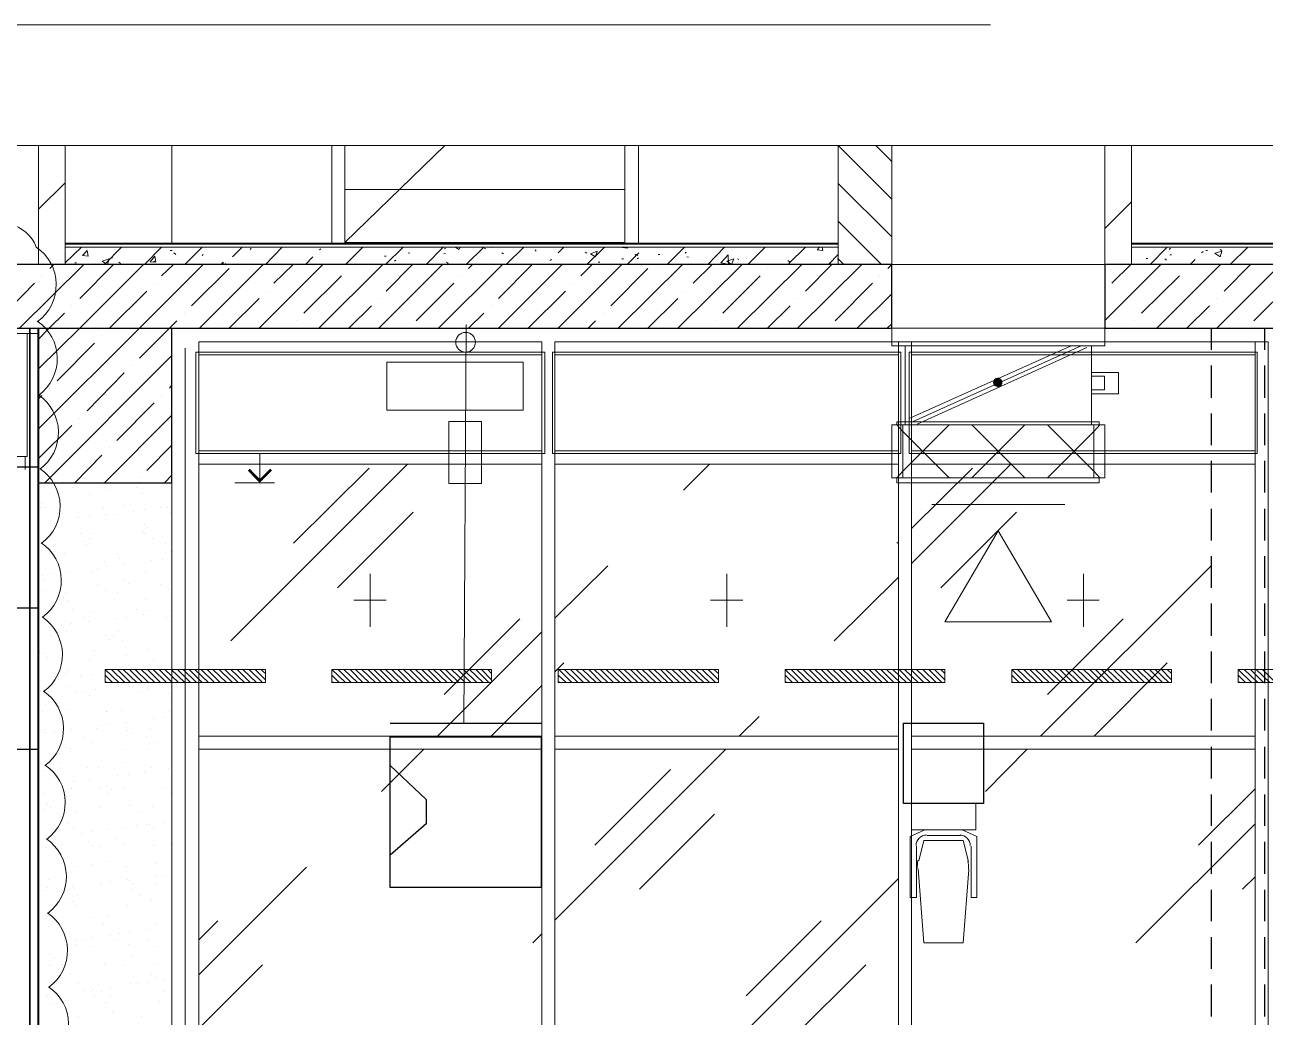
# Model space of a CAD drawing. Header units: millimetres. Extents: x -356862 to 418287, y 0 to 839748.
# Drawn here: x 389851 to 394611, y 787442 to 791250 of the extents above; entities that cross this region are included whole.
import ezdxf

# ---------------------------------------------------------------- set-up
doc = ezdxf.new("R2010")
doc.units = ezdxf.units.MM
doc.layers.add('PDF _Геометрия', color=7, linetype='Continuous', true_color=0xbababa)
doc.layers.add('PDF _Сплошная заливка', color=7, linetype='Continuous', true_color=0xf50000)

msp = doc.modelspace()

# ---------------------------------------------------------------- linework, layer by layer
at = {"layer": 'PDF _Геометрия', "color": 251, "lineweight": 20, "true_color": 0x545454}
msp.add_lwpolyline([(387531.2556, 788550.5996), (387531.2556, 788574.414), (387531.2556, 791250.2903), (387734.7608, 791250.2903), (393556.3072, 791250.2903)], dxfattribs=at)
at = {"layer": 'PDF _Геометрия', "color": 7, "lineweight": 5}
for points in [[(397212.9051, 790786.9913), (397124.1422, 790786.9913), (384697.3381, 790786.9913), (384660.534, 790936.3728), (384586.9257, 790639.7748), (384550.1216, 790786.9913), (372125.4824, 790786.9913), (372036.7196, 790786.9913)], [(389904.0391, 790786.9913), (389904.0391, 790330.1872)], [(390005.7917, 790412.4553), (390005.7917, 790786.9913)], [(391029.8123, 790412.4553), (391029.8123, 790786.9913)], [(391462.802, 790786.9913), (391079.6062, 790414.6202), (392153.4206, 790414.6202)], [(391079.6062, 790786.9913), (391079.6062, 790412.4553)], [(392153.4206, 790412.4553), (392153.4206, 790786.9913)], [(392205.3794, 790786.9913), (392205.3794, 790412.4553)], [(393995.7917, 790786.9913), (393995.7917, 790330.1872)], [(397124.1422, 790412.4553), (394097.5443, 790412.4553), (394097.5443, 790330.1872), (394097.5443, 790786.9913)], [(392153.4206, 790618.1254), (391079.6062, 790618.1254)], [(392971.7711, 790412.4553), (390005.7917, 790412.4553), (390005.7917, 790330.1872)], [(392971.7711, 790408.1254), (390005.7917, 790408.1254)], [(392971.7711, 790397.3006), (390005.7917, 790397.3006)], [(397124.1422, 790408.1254), (394097.5443, 790408.1254)], [(397124.1422, 790397.3006), (394097.5443, 790397.3006)]]:
    msp.add_lwpolyline(points, dxfattribs=at)
at = {"layer": 'PDF _Геометрия', "color": 7, "lineweight": 30}
for points in [[(372822.5959, 790786.9913), (372822.5959, 790330.1872), (372822.5959, 790085.548), (372822.5959, 788572.2491), (373078.0598, 788572.2491), (373078.0598, 790085.548), (393177.4412, 790085.548), (393177.4412, 790330.1872), (373078.0598, 790330.1872), (373078.0598, 790786.9913)], [(397124.1422, 790330.1872), (393995.7917, 790330.1872), (393995.7917, 790085.548), (397124.1422, 790085.548)], [(389904.0391, 790085.548), (389904.0391, 789492.3522), (390414.967, 789492.3522), (390414.967, 790085.548)]]:
    msp.add_lwpolyline(points, dxfattribs=at)
at = {"layer": 'PDF _Геометрия', "color": 7, "lineweight": 9}
for points in [[(390414.967, 790412.4553), (390414.967, 790786.9913)], [(392971.7711, 790786.9913), (392971.7711, 790330.1872)], [(393177.4412, 790786.9913), (393177.4412, 790330.1872), (393995.7917, 790330.1872)], [(393177.4412, 790330.1872), (393859.4, 790330.1872), (393915.6886, 790330.1872)], [(393995.7917, 790085.548), (393177.4412, 790085.548)], [(389904.0391, 789492.3522), (389904.0391, 782127.1975)], [(390414.967, 781973.4862), (390414.967, 789492.3522)]]:
    msp.add_lwpolyline(points, dxfattribs=at)
at = {"layer": 'PDF _Геометрия', "lineweight": 5}
for points in [[(393177.4412, 790581.3212), (392971.7711, 790786.9913)], [(393177.4412, 790726.3728), (393116.8227, 790786.9913)], [(389904.0391, 790542.3522), (390005.7917, 790644.1047)], [(393177.4412, 790436.2697), (392971.7711, 790641.9398)], [(393995.7917, 790468.7439), (394097.5443, 790570.4965)], [(393138.4721, 790330.1872), (392971.7711, 790496.8882)], [(390005.7917, 790336.6821), (390068.5752, 790397.3006)], [(390157.3381, 790330.1872), (390222.2866, 790397.3006)], [(390311.0495, 790330.1872), (390375.9979, 790397.3006)], [(390464.7608, 790330.1872), (390531.8742, 790397.3006)], [(390501.5649, 790397.3006), (390508.0598, 790397.3006)], [(390648.7814, 790360.4965), (390685.5855, 790397.3006)], [(390715.8948, 790388.6408), (390720.2247, 790392.9707)], [(390774.3484, 790330.1872), (390839.2969, 790397.3006)], [(390982.1835, 790386.4759), (390986.5134, 790390.8058)], [(391081.7711, 790330.1872), (391148.8845, 790397.3006)], [(391235.4824, 790330.1872), (391302.5959, 790397.3006)], [(391391.3587, 790330.1872), (391456.3072, 790397.3006)], [(391460.6371, 790390.8058), (391467.1319, 790392.9707)], [(391503.9361, 790397.3006), (391516.9257, 790388.6408), (391521.2556, 790397.3006)], [(391545.0701, 790330.1872), (391612.1835, 790397.3006)], [(391614.3484, 790392.9707), (391620.8433, 790390.8058)], [(391644.6577, 790395.1357), (391646.8227, 790397.3006)], [(391698.7814, 790330.1872), (391765.8948, 790397.3006)], [(391897.9567, 790375.6511), (391919.6062, 790397.3006)], [(392008.369, 790330.1872), (392075.4824, 790397.3006)], [(392133.9361, 790397.3006), (392164.2453, 790392.9707), (392164.2453, 790397.3006)], [(392315.7917, 790330.1872), (392382.9051, 790397.3006)], [(392471.668, 790330.1872), (392536.6165, 790397.3006)], [(392625.3794, 790330.1872), (392692.4928, 790397.3006)], [(392783.4206, 790334.5171), (392846.2041, 790397.3006)], [(392900.3278, 790397.3006), (392891.668, 790386.4759), (392913.3175, 790384.3109), (392911.1526, 790397.3006)], [(394168.9876, 790330.1872), (394233.9361, 790397.3006)], [(394242.5959, 790388.6408), (394246.9257, 790392.9707)], [(394476.4103, 790330.1872), (394543.5237, 790397.3006)], [(390165.9979, 790330.1872), (390148.6783, 790343.1769), (390174.6577, 790351.8367), (390168.1629, 790330.1872)], [(390178.9876, 790354.0017), (390187.6474, 790356.1666)], [(390343.5237, 790338.847), (390350.0185, 790343.1769)], [(390408.4721, 790384.3109), (390417.1319, 790384.3109)], [(390423.6268, 790375.6511), (390430.1216, 790369.1563)], [(390531.8742, 790364.8264), (390536.2041, 790369.1563)], [(390928.0598, 790330.1872), (390956.2041, 790360.4965)], [(391231.1526, 790362.6614), (391237.6474, 790362.6614)], [(391270.1216, 790343.1769), (391274.4515, 790347.5068)], [(391322.0804, 790373.4862), (391328.5752, 790375.6511)], [(391458.4721, 790371.3212), (391464.967, 790373.4862)], [(391681.4618, 790375.6511), (391687.9567, 790371.3212)], [(391809.1938, 790386.4759), (391813.5237, 790382.146)], [(391867.6474, 790345.3419), (391871.9773, 790349.6718)], [(392001.8742, 790377.8161), (392008.369, 790373.4862)], [(392142.5959, 790351.8367), (392149.0907, 790351.8367)], [(392162.0804, 790330.1872), (392207.5443, 790375.6511)], [(392192.3897, 790369.1563), (392198.8845, 790364.8264)], [(392196.7196, 790369.1563), (392203.2144, 790364.8264)], [(392201.0495, 790351.8367), (392205.3794, 790356.1666)], [(392281.1526, 790369.1563), (392287.6474, 790369.1563)], [(392385.0701, 790373.4862), (392389.4, 790377.8161)], [(392391.5649, 790360.4965), (392398.0598, 790358.3315)], [(392586.4103, 790351.8367), (392590.7402, 790349.6718)], [(392779.0907, 790345.3419), (392785.5855, 790341.012)], [(392934.967, 790330.1872), (392971.7711, 790369.1563)], [(392969.6062, 790351.8367), (392971.7711, 790347.5068)], [(392993.4206, 790330.1872), (392971.7711, 790351.8367)], [(394153.833, 790354.0017), (394160.3278, 790354.0017)], [(394225.2763, 790351.8367), (394231.7711, 790347.5068)], [(394244.7608, 790366.9913), (394251.2556, 790366.9913)], [(394322.6989, 790330.1872), (394342.1835, 790349.6718)], [(394365.9979, 790375.6511), (394372.4928, 790379.981)], [(394383.3175, 790384.3109), (394389.8123, 790384.3109)], [(394437.4412, 790388.6408), (394443.9361, 790384.3109)], [(389830.4309, 790085.548), (390077.235, 790330.1872)], [(389904.0391, 789929.6718), (390062.0804, 790085.548), (390306.7196, 790330.1872)], [(389904.0391, 789700.1872), (390291.5649, 790085.548), (390536.2041, 790330.1872)], [(389947.3381, 790315.0326), (389962.4928, 790330.1872)], [(390042.5959, 790336.6821), (390049.0907, 790336.6821)], [(390062.0804, 790200.2903), (390191.9773, 790330.1872)], [(390211.4618, 790338.847), (390217.9567, 790334.5171)], [(390375.9979, 790286.8882), (390421.4618, 790330.1872)], [(390490.7402, 790172.146), (390635.7917, 790315.0326)], [(390521.0495, 790085.548), (390765.6886, 790330.1872)], [(390603.3175, 790330.1872), (390611.9773, 790338.847), (390611.9773, 790330.1872)], [(390618.4721, 790330.1872), (390622.802, 790334.5171)], [(390750.534, 790085.548), (390995.1732, 790330.1872)], [(390806.8227, 790258.7439), (390880.4309, 790330.1872)], [(390980.0185, 790085.548), (391224.6577, 790330.1872)], [(391001.668, 790332.3522), (391008.1629, 790332.3522)], [(391094.7608, 790315.0326), (391094.7608, 790315.0326)], [(391209.5031, 790085.548), (391454.1422, 790330.1872)], [(391237.6474, 790228.4346), (391339.4, 790330.1872)], [(391438.9876, 790085.548), (391683.6268, 790330.1872)], [(391469.2969, 790338.847), (391475.7917, 790334.5171)], [(391553.7299, 790315.0326), (391568.8845, 790330.1872)], [(391668.4721, 790085.548), (391913.1113, 790330.1872)], [(391668.4721, 790200.2903), (391798.369, 790330.1872)], [(391897.9567, 790085.548), (392142.5959, 790330.1872)], [(391980.2247, 790332.3522), (391982.3897, 790330.1872)], [(391984.5546, 790286.8882), (392027.8536, 790330.1872)], [(392051.668, 790338.847), (392058.1629, 790338.847)], [(392099.2969, 790172.146), (392242.1835, 790315.0326)], [(392127.4412, 790085.548), (392374.2453, 790330.1872)], [(392356.9257, 790085.548), (392603.7299, 790330.1872)], [(392415.3794, 790258.7439), (392488.9876, 790330.1872)], [(392586.4103, 790085.548), (392833.2144, 790330.1872)], [(392701.1526, 790315.0326), (392701.1526, 790315.0326)], [(392815.8948, 790085.548), (393062.6989, 790330.1872)], [(392846.2041, 790228.4346), (392947.9567, 790330.1872)], [(392941.4618, 790330.1872), (392943.6268, 790334.5171)], [(393162.2866, 790315.0326), (393177.4412, 790330.1872)], [(393995.7917, 790115.8573), (394210.1216, 790330.1872)], [(394021.7711, 790258.7439), (394095.3794, 790330.1872)], [(394194.967, 790085.548), (394439.6062, 790330.1872)], [(394309.7093, 790315.0326), (394309.7093, 790315.0326)], [(394424.4515, 790085.548), (394669.0907, 790330.1872)], [(394452.5959, 790228.4346), (394554.3484, 790330.1872)], [(389745.9979, 790113.6924), (389888.8845, 790258.7439)], [(389917.0288, 790286.8882), (389917.0288, 790286.8882)], [(390347.8536, 790258.7439), (390347.8536, 790258.7439)], [(390921.5649, 790144.0017), (391066.6165, 790286.8882)], [(391352.3897, 790113.6924), (391497.4412, 790258.7439)], [(391525.5855, 790286.8882), (391525.5855, 790286.8882)], [(391956.4103, 790258.7439), (391956.4103, 790258.7439)], [(392530.1216, 790144.0017), (392673.0082, 790286.8882)], [(392960.9464, 790113.6924), (393103.833, 790258.7439)], [(393131.9773, 790286.8882), (393131.9773, 790286.8882)], [(394136.5134, 790144.0017), (394281.5649, 790286.8882)], [(394567.3381, 790113.6924), (394712.3897, 790258.7439)], [(390176.8227, 790085.548), (390319.7093, 790228.4346)], [(390635.7917, 790085.548), (390750.534, 790200.2903)], [(390778.6783, 790228.4346), (390778.6783, 790228.4346)], [(391209.5031, 790200.2903), (391209.5031, 790200.2903)], [(391783.2144, 790085.548), (391926.101, 790228.4346)], [(392242.1835, 790085.548), (392356.9257, 790200.2903)], [(392387.235, 790228.4346), (392387.235, 790228.4346)], [(392815.8948, 790200.2903), (392815.8948, 790200.2903)], [(393045.3794, 790085.548), (393177.4412, 790217.6099)], [(394424.4515, 790200.2903), (394424.4515, 790200.2903)], [(390031.7711, 790172.146), (390031.7711, 790172.146)], [(391094.7608, 790085.548), (391181.3587, 790172.146)], [(391640.3278, 790172.146), (391640.3278, 790172.146)], [(392701.1526, 790085.548), (392787.7505, 790172.146)], [(394309.7093, 790085.548), (394396.3072, 790172.146)], [(389904.0391, 790044.414), (389945.1732, 790085.548), (390003.6268, 790144.0017)], [(390291.5649, 789970.8058), (390406.3072, 790085.548), (390434.4515, 790113.6924)], [(390462.5959, 790144.0017), (390462.5959, 790144.0017)], [(390893.4206, 790113.6924), (390893.4206, 790113.6924)], [(391553.7299, 790085.548), (391612.1835, 790144.0017)], [(392012.6989, 790085.548), (392040.8433, 790113.6924)], [(392071.1526, 790144.0017), (392071.1526, 790144.0017)], [(392501.9773, 790113.6924), (392501.9773, 790113.6924)], [(394108.369, 790113.6924), (394108.369, 790113.6924)], [(390146.5134, 790057.4037), (390146.5134, 790057.4037)], [(390865.2763, 790085.548), (390865.2763, 790085.548)], [(391324.2453, 790085.548), (391324.2453, 790085.548)], [(392471.668, 790085.548), (392471.668, 790085.548)], [(392930.6371, 790085.548), (392930.6371, 790085.548)], [(393160.1216, 790085.548), (393177.4412, 790102.8676)], [(394080.2247, 790085.548), (394080.2247, 790085.548)], [(394539.1938, 790085.548), (394539.1938, 790085.548)], [(389975.4824, 789884.2078), (390118.369, 790029.2594)], [(389927.8536, 789492.3522), (390414.967, 789981.6305)], [(390090.2247, 789769.4656), (390233.1113, 789914.5171)], [(390261.2556, 789942.6614), (390261.2556, 789942.6614)], [(390406.3072, 789856.0635), (390414.967, 789866.8882)], [(389904.0391, 789814.9295), (389917.0288, 789827.9192)], [(389947.3381, 789856.0635), (389947.3381, 789856.0635)], [(390375.9979, 789827.9192), (390375.9979, 789827.9192)], [(390204.967, 789654.7233), (390347.8536, 789799.7748)], [(390062.0804, 789741.3212), (390062.0804, 789741.3212)], [(390157.3381, 789492.3522), (390414.967, 789752.146)], [(389904.0391, 789585.445), (390031.7711, 789713.1769)], [(390319.7093, 789539.981), (390414.967, 789637.4037)], [(390042.5959, 789492.3522), (390146.5134, 789598.4346)], [(390176.8227, 789626.579), (390176.8227, 789626.579)], [(390291.5649, 789511.8367), (390291.5649, 789511.8367)], [(390386.8227, 789492.3522), (390414.967, 789522.6614)]]:
    msp.add_lwpolyline(points, dxfattribs=at)
at = {"layer": 'PDF _Геометрия', "color": 1, "lineweight": 20}
for points in [[(389899.7815, 790111.7341, 0.520570474), (389895.1411, 790397.2036, 0.52057046), (389666.4014, 790454.7447)], [(389923.5981, 788691.4707, 0.520570474), (389919.2682, 788977.2571, 0.520570474), (389914.4643, 789262.7386)], [(389951.7425, 786987.588, 0.520570474), (389947.4126, 787273.37, 0.520570474), (389942.6087, 787558.8515)]]:
    msp.add_lwpolyline(points, format="xyb", dxfattribs=at)
at = {"layer": 'PDF _Геометрия', "lineweight": 5}
for points in [[(390090.2247, 790384.3109), (390094.5546, 790362.6614), (390072.9051, 790364.8264)], [(390350.0185, 790362.6614), (390354.3484, 790338.847), (390332.6989, 790341.012)], [(392047.3381, 790382.146), (392040.8433, 790360.4965), (392021.3587, 790371.3212)], [(392551.7711, 790332.3522), (392521.4618, 790336.6821), (392549.6062, 790366.9913)], [(392571.2556, 790351.8367), (392545.2763, 790343.1769), (392562.5959, 790330.1872)], [(394443.9361, 790382.146), (394437.4412, 790360.4965), (394417.9567, 790373.4862)]]:
    msp.add_lwpolyline(points, close=True, dxfattribs=at)
at = {"layer": 'PDF _Геометрия', "color": 150, "lineweight": 30, "true_color": 0x0080ff}
for points in [[(386630.6371, 786117.1975), (389904.0391, 786117.1975), (389904.0391, 790085.548), (389904.0391, 782125.0326), (389494.8639, 782127.1975), (389494.8639, 782280.9089), (389033.7299, 782280.9089), (389033.7299, 782434.6202), (388574.7608, 782434.6202), (388574.7608, 782588.3315), (388113.6268, 782588.3315), (388113.6268, 782739.8779), (387654.6577, 782739.8779), (387654.6577, 782893.5893), (387193.5237, 782893.5893), (387193.5237, 783047.3006), (386732.3897, 783047.3006), (386732.3897, 783201.012), (386630.6371, 783201.012), (386630.6371, 785370.2903), (386630.6371, 790085.548), (389904.0391, 790085.548)], [(389904.0391, 789552.9707), (386630.6371, 789552.9707)], [(389904.0391, 789011.7336), (386630.6371, 789011.7336)], [(389780.6371, 788470.4965), (389904.0391, 788470.4965)]]:
    msp.add_lwpolyline(points, dxfattribs=at)
at = {"layer": 'PDF _Геометрия', "color": 8, "lineweight": 18, "true_color": 0x808080}
for points in [[(389291.3587, 790085.548), (389291.3587, 790066.0635), (389904.0391, 790066.0635), (389291.3587, 790066.0635)], [(393177.4412, 790085.548), (393177.4412, 790018.4346), (393995.7917, 790018.4346), (393995.7917, 790085.548), (393995.7917, 790018.4346), (393177.4412, 790018.4346)], [(393196.9257, 789726.1666), (393974.1422, 789726.1666), (393974.1422, 789715.3419), (393196.9257, 789715.3419)], [(393974.1422, 789492.3522), (393196.9257, 789492.3522), (393196.9257, 789511.8367), (393974.1422, 789511.8367)], [(393790.1216, 788959.7748), (393586.6165, 789308.3315), (393380.9464, 788959.7748)]]:
    msp.add_lwpolyline(points, close=True, dxfattribs=at)
for points in [[(389860.7402, 790066.0635), (389860.7402, 789594.1047), (389334.6577, 789594.1047), (389334.6577, 790066.0635)], [(393229.4, 789726.1666), (393229.4, 790018.4346), (393229.4, 789715.3419), (393943.833, 789715.3419), (393943.833, 790018.4346), (393943.833, 789726.1666)], [(393246.7196, 789741.3212), (393865.8948, 790018.4346)], [(393259.7093, 789728.3315), (393904.8639, 790018.4346)], [(393274.8639, 789717.5068), (393926.5134, 790011.9398)], [(393943.833, 789916.6821), (394047.7505, 789916.6821), (394047.7505, 789834.414), (393943.833, 789834.414)], [(393943.833, 789901.5274), (393993.6268, 789901.5274), (393993.6268, 789849.5687), (393943.833, 789849.5687)], [(393398.266, 789511.8367), (393220.7402, 789689.3625), (393196.9257, 789715.3419), (393177.4412, 789715.3419), (393177.4412, 789511.8367), (393196.9257, 789511.8367), (393220.7402, 789537.8161), (393398.266, 789715.3419)], [(393220.7402, 789511.8367), (393220.7402, 789715.3419)], [(393484.8639, 789511.8367), (393688.369, 789715.3419)], [(393688.369, 789511.8367), (393484.8639, 789715.3419)], [(393774.967, 789511.8367), (393952.4928, 789689.3625), (393976.3072, 789715.3419)], [(393976.3072, 789511.8367), (393952.4928, 789537.8161), (393774.967, 789715.3419)], [(393952.4928, 789715.3419), (393952.4928, 789511.8367)], [(393974.1422, 789715.3419), (393995.7917, 789715.3419), (393995.7917, 789511.8367), (393974.1422, 789511.8367)], [(389852.0804, 789544.3109), (389852.0804, 789594.1047)], [(393842.0804, 789410.0841), (393331.1526, 789410.0841)]]:
    msp.add_lwpolyline(points, dxfattribs=at)
at = {"layer": 'PDF _Геометрия', "color": 254, "lineweight": 5, "true_color": 0xdcdcdc}
for points in [[(389869.4, 782125.0326), (389869.4, 790085.548)], [(389904.0391, 782125.0326), (389904.0391, 790085.548)], [(390642.2866, 788886.1666), (391319.9154, 789563.7955)], [(390882.5959, 789260.7027), (391172.6989, 789548.6408)], [(392378.5752, 789464.2078), (392478.1629, 789563.7955)], [(393253.2144, 789182.7645), (393634.2453, 789563.7955)], [(393253.2144, 789316.9913), (393487.0288, 789548.6408)], [(391051.4618, 789089.6718), (391341.5649, 789379.7748)], [(393365.7917, 789089.6718), (393655.8948, 789379.7748)], [(393196.9257, 789260.7027), (393203.4206, 789265.0326)], [(391884.967, 788972.7645), (392088.4721, 789174.1047)], [(393748.9876, 788520.2903), (394402.802, 789174.1047)], [(391177.0288, 789143.7955), (391177.0288, 788940.2903)], [(392545.2763, 789143.7955), (392545.2763, 788940.2903)], [(392956.6165, 788886.1666), (393203.4206, 789130.8058)], [(393913.5237, 789143.7955), (393913.5237, 788940.2903)], [(391114.2453, 789042.0429), (391237.6474, 789042.0429)], [(392482.4928, 789042.0429), (392605.8948, 789042.0429)], [(393850.7402, 789042.0429), (393974.1422, 789042.0429)], [(391460.6371, 788680.4965), (391750.7402, 788970.5996)], [(393774.967, 788680.4965), (394065.0701, 788970.5996)], [(391434.6577, 788520.2903), (391835.1732, 788920.8058)], [(391884.967, 788767.0944), (391919.6062, 788801.7336)], [(393954.6577, 788520.2903), (394233.9361, 788801.7336)], [(391640.3278, 788520.2903), (391835.1732, 788715.1357)], [(392592.9051, 788520.2903), (392668.6783, 788596.0635)], [(391220.3278, 788308.1254), (391382.6989, 788470.4965)], [(391884.967, 787814.5171), (392540.9464, 788470.4965)], [(393536.8227, 788308.1254), (393697.0288, 788470.4965)], [(392038.6783, 788102.4553), (392328.7814, 788392.5584)], [(394355.1732, 788102.4553), (394571.668, 788318.9501)], [(392209.7093, 787933.5893), (392497.6474, 788221.5274)], [(394114.8639, 787727.9192), (394571.668, 788184.7233)], [(390518.8845, 787604.5171), (390932.3897, 788018.0223)], [(392378.5752, 787149.8779), (393203.4206, 787974.7233)], [(394524.0391, 787933.5893), (394571.668, 787981.2181)], [(390518.8845, 787738.7439), (390592.4928, 787812.3522)], [(392618.8845, 787524.414), (392906.8227, 787812.3522)], [(391800.534, 787727.9192), (391835.1732, 787762.5584)], [(390518.8845, 787398.847), (390763.5237, 787643.4862)], [(392787.7505, 787353.3831), (393077.8536, 787643.4862)]]:
    msp.add_lwpolyline(points, dxfattribs=at)
for points in [[(389871.5649, 790085.548), (389871.5649, 782125.0326)], [(389901.8742, 790085.548), (389901.8742, 782125.0326)]]:
    msp.add_lwpolyline(points, close=True, dxfattribs=at)
at = {"layer": 'PDF _Геометрия', "color": 252, "lineweight": 18, "true_color": 0x989898}
msp.add_lwpolyline([(391536.4103, 788570.0841), (391545.0701, 790100.7027)], dxfattribs=at)
at = {"layer": 'PDF _Геометрия', "color": 7, "lineweight": 25}
for points in [[(394404.967, 790003.28), (394404.967, 790085.548), (394476.4103, 790085.548)], [(394537.0288, 790085.548), (394608.4721, 790085.548), (394608.4721, 790003.28)], [(394404.967, 789819.2594), (394404.967, 789942.6614)], [(394608.4721, 789942.6614), (394608.4721, 789819.2594)], [(394404.967, 789637.4037), (394404.967, 789758.6408)], [(394608.4721, 789758.6408), (394608.4721, 789637.4037)], [(394404.967, 789455.548), (394404.967, 789576.7852)], [(394608.4721, 789576.7852), (394608.4721, 789455.548)], [(394404.967, 789271.5274), (394404.967, 789392.7645)], [(394608.4721, 789392.7645), (394608.4721, 789271.5274)], [(394404.967, 789089.6718), (394404.967, 789210.9089)], [(394608.4721, 789210.9089), (394608.4721, 789089.6718)], [(394404.967, 788905.6511), (394404.967, 789029.0532)], [(394608.4721, 789029.0532), (394608.4721, 788905.6511)], [(394404.967, 788723.7955), (394404.967, 788845.0326)], [(394608.4721, 788845.0326), (394608.4721, 788723.7955)], [(394404.967, 788541.9398), (394404.967, 788663.1769)], [(394608.4721, 788663.1769), (394608.4721, 788541.9398)], [(394404.967, 788357.9192), (394404.967, 788479.1563)], [(394608.4721, 788479.1563), (394608.4721, 788357.9192)], [(394404.967, 788176.0635), (394404.967, 788297.3006)], [(394608.4721, 788297.3006), (394608.4721, 788176.0635)], [(394404.967, 787992.0429), (394404.967, 788115.445)], [(394608.4721, 788115.445), (394608.4721, 787992.0429)], [(394404.967, 787810.1872), (394404.967, 787931.4243)], [(394608.4721, 787931.4243), (394608.4721, 787810.1872)], [(394404.967, 787628.3315), (394404.967, 787749.5687)], [(394608.4721, 787749.5687), (394608.4721, 787628.3315)], [(394404.967, 787444.3109), (394404.967, 787567.713)], [(394608.4721, 787567.713), (394608.4721, 787444.3109)]]:
    msp.add_lwpolyline(points, dxfattribs=at)
at = {"layer": 'PDF _Геометрия', "color": 252, "lineweight": 5, "true_color": 0x989898}
for points in [[(390518.8845, 790009.7748), (390518.8845, 789589.7748), (390518.8845, 788494.3109), (390518.8845, 786117.1975), (390518.8845, 786166.9913), (391835.1732, 786166.9913), (391835.1732, 786117.1975), (390518.8845, 786117.1975), (390466.9257, 786117.1975), (390466.9257, 788494.3109), (390466.9257, 789589.7748), (390466.9257, 790009.7748)], [(391884.967, 790009.7748), (391884.967, 789589.7748), (391884.967, 788494.3109), (391884.967, 786117.1975), (391884.967, 786166.9913), (393203.4206, 786166.9913), (393203.4206, 786117.1975), (391884.967, 786117.1975), (391835.1732, 786117.1975), (391835.1732, 788494.3109), (391835.1732, 789589.7748), (391835.1732, 790009.7748)], [(393305.1732, 788160.9089), (393248.8845, 788134.9295), (393248.8845, 787901.1151), (393272.6989, 787901.1151), (393272.6989, 788098.1254)], [(393448.0598, 788160.9089), (393504.3484, 788134.9295), (393504.3484, 787901.1151), (393482.6989, 787901.1151), (393482.6989, 788098.1254)], [(393471.8742, 788039.6718), (393452.3897, 788119.7748), (393300.8433, 788119.7748), (393281.3587, 788041.8367)], [(393441.5649, 788139.2594), (393376.6165, 788139.2594), (393313.833, 788139.2594)], [(393279.1938, 788011.5274), (393300.8433, 787727.9192), (393452.3897, 787727.9192), (393474.0391, 788009.3625)]]:
    msp.add_lwpolyline(points, dxfattribs=at)
for points in [[(391835.1732, 790033.5893), (391835.1732, 789983.7955), (390518.8845, 789983.7955), (390518.8845, 790033.5893)], [(393203.4206, 790033.5893), (393203.4206, 789983.7955), (391884.967, 789983.7955), (391884.967, 790033.5893)], [(393253.2144, 789589.7748), (393253.2144, 788494.3109), (393253.2144, 786117.1975), (393203.4206, 786117.1975), (393203.4206, 788494.3109), (393203.4206, 789589.7748), (393203.4206, 790033.5893), (393253.2144, 790033.5893)], [(394571.668, 790033.5893), (394571.668, 789983.7955), (393253.2144, 789983.7955), (393253.2144, 790033.5893)], [(394621.4618, 789589.7748), (394621.4618, 788494.3109), (394621.4618, 786117.1975), (394621.4618, 786166.9913), (395939.9154, 786166.9913), (395939.9154, 786117.1975), (394621.4618, 786117.1975), (394571.668, 786117.1975), (394571.668, 788494.3109), (394571.668, 789589.7748), (394571.668, 790033.5893), (394621.4618, 790033.5893)], [(391835.1732, 789615.7542), (391835.1732, 789563.7955), (390518.8845, 789563.7955), (390518.8845, 789615.7542)], [(393203.4206, 789615.7542), (393203.4206, 789563.7955), (391884.967, 789563.7955), (391884.967, 789615.7542)], [(394571.668, 789615.7542), (394571.668, 789563.7955), (393253.2144, 789563.7955), (393253.2144, 789615.7542)], [(391835.1732, 788520.2903), (391835.1732, 788470.4965), (390518.8845, 788470.4965), (390518.8845, 788520.2903)], [(393203.4206, 788520.2903), (393203.4206, 788470.4965), (391884.967, 788470.4965), (391884.967, 788520.2903)], [(394571.668, 788520.2903), (394571.668, 788470.4965), (393253.2144, 788470.4965), (393253.2144, 788520.2903)], [(393376.6165, 788160.9089), (393253.2144, 788160.9089), (393253.2144, 788262.6614), (393376.6165, 788262.6614), (393500.0185, 788262.6614), (393500.0185, 788160.9089)]]:
    msp.add_lwpolyline(points, close=True, dxfattribs=at)
at = {"layer": 'PDF _Геометрия', "color": 7, "lineweight": 5}
for points in [[(390508.0598, 789604.9295), (391845.9979, 789604.9295), (391845.9979, 789994.6202), (390508.0598, 789994.6202)], [(391876.3072, 789604.9295), (393212.0804, 789604.9295), (393212.0804, 789994.6202), (391876.3072, 789994.6202)], [(393244.5546, 789604.9295), (394580.3278, 789604.9295), (394580.3278, 789994.6202), (393244.5546, 789994.6202)]]:
    msp.add_lwpolyline(points, close=True, dxfattribs=at)
at = {"layer": 'PDF _Геометрия', "color": 252, "lineweight": 18, "true_color": 0x989898}
for points in [[(391763.7299, 789955.6511), (391239.8123, 789955.6511), (391239.8123, 789771.6305), (391763.7299, 789771.6305)], [(391603.5237, 789490.1872), (391477.9567, 789490.1872), (391477.9567, 789728.3315), (391603.5237, 789728.3315)]]:
    msp.add_lwpolyline(points, close=True, dxfattribs=at)
at = {"layer": 'PDF _Геометрия', "color": 8, "lineweight": 18, "true_color": 0x808080}
msp.add_lwpolyline([(393584.0815, 789894.4787, 1), (393584.0815, 789862.0045, 1.000000374)], format="xyb", close=True, dxfattribs=at)
at = {"layer": 'PDF _Геометрия', "color": 112, "lineweight": 5, "true_color": 0x00b85c}
for points in [[(390752.6989, 789492.3522), (390752.6989, 789604.9295), (391120.7402, 789604.9295)], [(390657.4412, 789492.3522), (390808.9876, 789492.3522)]]:
    msp.add_lwpolyline(points, dxfattribs=at)
at = {"layer": 'PDF _Геометрия', "color": 112, "lineweight": 0, "true_color": 0x00b85c, "const_width": 10.7159}
msp.add_lwpolyline([(390795.9979, 789543.2285), (390752.6989, 789499.9295), (390710.4824, 789543.2285)], dxfattribs=at)
at = {"layer": 'PDF _Геометрия', "color": 24, "lineweight": 18, "true_color": 0xa12502}
for points in [[(390036.101, 789472.8676), (390036.101, 789472.8676)], [(390098.8845, 789449.0532), (390098.8845, 789449.0532)], [(390148.6783, 789481.5274), (390148.6783, 789481.5274)], [(390163.833, 789468.5377), (390163.833, 789468.5377)], [(390278.5752, 789472.8676), (390278.5752, 789472.8676)], [(390302.3897, 789453.3831), (390302.3897, 789453.3831)], [(389910.534, 789397.0944), (389910.534, 789397.0944)], [(389914.8639, 789412.2491), (389914.8639, 789412.2491)], [(389927.8536, 789399.2594), (389927.8536, 789399.2594)], [(390153.0082, 789397.0944), (390153.0082, 789397.0944)], [(390230.9464, 789405.7542), (390230.9464, 789405.7542)], [(390308.8845, 789390.5996), (390308.8845, 789390.5996)], [(390371.668, 789399.2594), (390371.668, 789399.2594)], [(390397.6474, 789397.0944), (390397.6474, 789397.0944)], [(389951.668, 789342.9707), (389951.668, 789342.9707)], [(389997.1319, 789373.28), (389997.1319, 789373.28)], [(390057.7505, 789358.1254), (390057.7505, 789358.1254)], [(390098.8845, 789362.4553), (390098.8845, 789362.4553)], [(390161.668, 789371.1151), (390161.668, 789371.1151)], [(390196.3072, 789371.1151), (390196.3072, 789371.1151)], [(390267.7505, 789384.1047), (390267.7505, 789384.1047)], [(390408.4721, 789379.7748), (390408.4721, 789379.7748)], [(389997.1319, 789338.6408), (389997.1319, 789338.6408)], [(390066.4103, 789297.5068), (390066.4103, 789297.5068)], [(390103.2144, 789299.6718), (390103.2144, 789299.6718)], [(390306.7196, 789301.8367), (390306.7196, 789301.8367)], [(390308.8845, 789334.3109), (390308.8845, 789334.3109)], [(390308.8845, 789299.6718), (390308.8845, 789299.6718)], [(390321.8742, 789321.3212), (390321.8742, 789321.3212)], [(390075.0701, 789267.1975), (390075.0701, 789267.1975)], [(390088.0598, 789254.2078), (390088.0598, 789254.2078)], [(390098.8845, 789278.0223), (390098.8845, 789278.0223)], [(390341.3587, 789278.0223), (390341.3587, 789278.0223)], [(390391.1526, 789260.7027), (390391.1526, 789260.7027)], [(389973.3175, 789202.2491), (389973.3175, 789202.2491)], [(390003.6268, 789221.7336), (390003.6268, 789221.7336)], [(390202.802, 789221.7336), (390202.802, 789221.7336)], [(390215.7917, 789202.2491), (390215.7917, 789202.2491)], [(390412.802, 789228.2285), (390412.802, 789228.2285)], [(390129.1938, 789165.445), (390129.1938, 789165.445)], [(390155.1732, 789191.4243), (390155.1732, 789191.4243)], [(390170.3278, 789169.7748), (390170.3278, 789169.7748)], [(390233.1113, 789178.4346), (390233.1113, 789178.4346)], [(390313.2144, 789152.4553), (390313.2144, 789152.4553)], [(390339.1938, 789193.5893), (390339.1938, 789193.5893)], [(390380.3278, 789197.9192), (390380.3278, 789197.9192)], [(389919.1938, 789137.3006), (389919.1938, 789137.3006)], [(389921.3587, 789122.146), (389921.3587, 789122.146)], [(389960.3278, 789143.7955), (389960.3278, 789143.7955)], [(390023.1113, 789150.2903), (390023.1113, 789150.2903)], [(390107.5443, 789150.2903), (390107.5443, 789150.2903)], [(390233.1113, 789119.981), (390233.1113, 789119.981)], [(390248.266, 789106.9913), (390248.266, 789106.9913)], [(389919.1938, 789081.012), (389919.1938, 789081.012)], [(390007.9567, 789072.3522), (390007.9567, 789072.3522)], [(390129.1938, 789102.6614), (390129.1938, 789102.6614)], [(390161.668, 789081.012), (390161.668, 789081.012)], [(390207.1319, 789072.3522), (390207.1319, 789072.3522)], [(390371.668, 789102.6614), (390371.668, 789102.6614)], [(390404.1422, 789083.1769), (390404.1422, 789083.1769)], [(389999.2969, 789052.8676), (389999.2969, 789052.8676)], [(390014.4515, 789039.8779), (390014.4515, 789039.8779)], [(390315.3794, 789044.2078), (390315.3794, 789044.2078)], [(390036.101, 789005.2388), (390036.101, 789005.2388)], [(390081.5649, 788977.0944), (390081.5649, 788977.0944)], [(390114.0391, 788998.7439), (390114.0391, 788998.7439)], [(390202.802, 788972.7645), (390202.802, 788972.7645)], [(390241.7711, 788977.0944), (390241.7711, 788977.0944)], [(390280.7402, 789007.4037), (390280.7402, 789007.4037)], [(390306.7196, 788985.7542), (390306.7196, 788985.7542)], [(390317.5443, 789000.9089), (390317.5443, 789000.9089)], [(390393.3175, 788974.9295), (390393.3175, 788974.9295)], [(390410.6371, 789000.9089), (390410.6371, 789000.9089)], [(389992.802, 788944.6202), (389992.802, 788944.6202)], [(390012.2866, 788922.9707), (390012.2866, 788922.9707)], [(390031.7711, 788951.1151), (390031.7711, 788951.1151)], [(390096.7196, 788959.7748), (390096.7196, 788959.7748)], [(390211.4618, 788920.8058), (390211.4618, 788920.8058)], [(390408.4721, 788959.7748), (390408.4721, 788959.7748)], [(389949.5031, 788907.8161), (389949.5031, 788907.8161)], [(389981.9773, 788886.1666), (389981.9773, 788886.1666)], [(390159.5031, 788905.6511), (390159.5031, 788905.6511)], [(390174.6577, 788892.6614), (390174.6577, 788892.6614)], [(390191.9773, 788907.8161), (390191.9773, 788907.8161)], [(390224.4515, 788886.1666), (390224.4515, 788886.1666)], [(389908.369, 788840.7027), (389908.369, 788840.7027)], [(389925.6886, 788836.3728), (389925.6886, 788836.3728)], [(389938.6783, 788823.3831), (389938.6783, 788823.3831)], [(390118.369, 788849.3625), (390118.369, 788849.3625)], [(390241.7711, 788829.8779), (390241.7711, 788829.8779)], [(390321.8742, 788851.5274), (390321.8742, 788851.5274)], [(390016.6165, 788771.4243), (390016.6165, 788771.4243)], [(390101.0495, 788810.3934), (390101.0495, 788810.3934)], [(390217.9567, 788771.4243), (390217.9567, 788771.4243)], [(390274.2453, 788780.0841), (390274.2453, 788780.0841)], [(390313.2144, 788786.579), (390313.2144, 788786.579)], [(390343.5237, 788810.3934), (390343.5237, 788810.3934)], [(390378.1629, 788793.0738), (390378.1629, 788793.0738)], [(389958.1629, 788738.9501), (389958.1629, 788738.9501)], [(390007.9567, 788762.7645), (390007.9567, 788762.7645)], [(390064.2453, 788751.9398), (390064.2453, 788751.9398)], [(390105.3794, 788758.4346), (390105.3794, 788758.4346)], [(390168.1629, 788767.0944), (390168.1629, 788767.0944)], [(390319.7093, 788758.4346), (390319.7093, 788758.4346)], [(390332.6989, 788745.445), (390332.6989, 788745.445)], [(389912.6989, 788691.3212), (389912.6989, 788691.3212)], [(390012.2866, 788712.9707), (390012.2866, 788712.9707)], [(390044.7608, 788691.3212), (390044.7608, 788691.3212)], [(390083.7299, 788691.3212), (390083.7299, 788691.3212)], [(390098.8845, 788678.3315), (390098.8845, 788678.3315)], [(390122.6989, 788699.981), (390122.6989, 788699.981)], [(390254.7608, 788712.9707), (390254.7608, 788712.9707)], [(390287.235, 788691.3212), (390287.235, 788691.3212)], [(390326.2041, 788702.146), (390326.2041, 788702.146)], [(390401.9773, 788684.8264), (390401.9773, 788684.8264)], [(389919.1938, 788615.548), (389919.1938, 788615.548)], [(390023.1113, 788622.0429), (390023.1113, 788622.0429)], [(390163.833, 788615.548), (390163.833, 788615.548)], [(390165.9979, 788615.548), (390165.9979, 788615.548)], [(390222.2866, 788619.8779), (390222.2866, 788619.8779)], [(390345.6886, 788587.4037), (390345.6886, 788587.4037)], [(390386.8227, 788593.8986), (390386.8227, 788593.8986)], [(390406.3072, 788615.548), (390406.3072, 788615.548)], [(389917.0288, 788541.9398), (389917.0288, 788541.9398)], [(389925.6886, 788533.28), (389925.6886, 788533.28)], [(389932.1835, 788546.2697), (389932.1835, 788546.2697)], [(389966.8227, 788537.6099), (389966.8227, 788537.6099)], [(390029.6062, 788546.2697), (390029.6062, 788546.2697)], [(390127.0288, 788548.4346), (390127.0288, 788548.4346)], [(390135.6886, 788561.4243), (390135.6886, 788561.4243)], [(390176.8227, 788565.7542), (390176.8227, 788565.7542)], [(390239.6062, 788574.414), (390239.6062, 788574.414)], [(390243.9361, 788544.1047), (390243.9361, 788544.1047)], [(390332.6989, 788550.5996), (390332.6989, 788550.5996)], [(390075.0701, 788515.9604), (390075.0701, 788515.9604)], [(390107.5443, 788496.4759), (390107.5443, 788496.4759)], [(390259.0907, 788531.1151), (390259.0907, 788531.1151)], [(390317.5443, 788518.1254), (390317.5443, 788518.1254)], [(390350.0185, 788496.4759), (390350.0185, 788496.4759)], [(390010.1216, 788476.9913), (390010.1216, 788476.9913)], [(390025.2763, 788461.8367), (390025.2763, 788461.8367)], [(390027.4412, 788472.6614), (390027.4412, 788472.6614)], [(390226.6165, 788470.4965), (390226.6165, 788470.4965)], [(390326.2041, 788468.3315), (390326.2041, 788468.3315)], [(389921.3587, 788390.3934), (389921.3587, 788390.3934)], [(389984.1422, 788420.7027), (389984.1422, 788420.7027)], [(390092.3897, 788401.2181), (390092.3897, 788401.2181)], [(390133.5237, 788399.0532), (390133.5237, 788399.0532)], [(390226.6165, 788420.7027), (390226.6165, 788420.7027)], [(390337.0288, 788401.2181), (390337.0288, 788401.2181)], [(390404.1422, 788396.8882), (390404.1422, 788396.8882)], [(390038.266, 788344.9295), (390038.266, 788344.9295)], [(390101.0495, 788353.5893), (390101.0495, 788353.5893)], [(390207.1319, 788368.7439), (390207.1319, 788368.7439)], [(390248.266, 788373.0738), (390248.266, 788373.0738)], [(390311.0495, 788381.7336), (390311.0495, 788381.7336)], [(389927.8536, 788299.4656), (389927.8536, 788299.4656)], [(389997.1319, 788340.5996), (389997.1319, 788340.5996)], [(390031.7711, 788321.1151), (390031.7711, 788321.1151)], [(390137.8536, 788321.1151), (390137.8536, 788321.1151)], [(390170.3278, 788329.7748), (390170.3278, 788329.7748)], [(390170.3278, 788301.6305), (390170.3278, 788301.6305)], [(390183.3175, 788316.7852), (390183.3175, 788316.7852)], [(390230.9464, 788321.1151), (390230.9464, 788321.1151)], [(390380.3278, 788321.1151), (390380.3278, 788321.1151)], [(390412.802, 788301.6305), (390412.802, 788301.6305)], [(389936.5134, 788260.4965), (389936.5134, 788260.4965)], [(389949.5031, 788247.5068), (389949.5031, 788247.5068)], [(390137.8536, 788247.5068), (390137.8536, 788247.5068)], [(390252.5959, 788254.0017), (390252.5959, 788254.0017)], [(390341.3587, 788251.8367), (390341.3587, 788251.8367)], [(389927.8536, 788241.012), (389927.8536, 788241.012)], [(390046.9257, 788225.8573), (390046.9257, 788225.8573)], [(390289.4, 788225.8573), (390289.4, 788225.8573)], [(390018.7814, 788184.7233), (390018.7814, 788184.7233)], [(390038.266, 788171.7336), (390038.266, 788171.7336)], [(390109.7093, 788154.414), (390109.7093, 788154.414)], [(390172.4928, 788160.9089), (390172.4928, 788160.9089)], [(390237.4412, 788169.5687), (390237.4412, 788169.5687)], [(390278.5752, 788176.0635), (390278.5752, 788176.0635)], [(390319.7093, 788180.3934), (390319.7093, 788180.3934)], [(390330.534, 788182.5584), (390330.534, 788182.5584)], [(390343.5237, 788169.5687), (390343.5237, 788169.5687)], [(390382.4928, 788189.0532), (390382.4928, 788189.0532)], [(389958.1629, 788126.2697), (389958.1629, 788126.2697)], [(389964.6577, 788134.9295), (389964.6577, 788134.9295)], [(389990.6371, 788104.6202), (389990.6371, 788104.6202)], [(390068.5752, 788147.9192), (390068.5752, 788147.9192)], [(390094.5546, 788115.445), (390094.5546, 788115.445)], [(390200.6371, 788126.2697), (390200.6371, 788126.2697)], [(390233.1113, 788104.6202), (390233.1113, 788104.6202)], [(390412.802, 788106.7852), (390412.802, 788106.7852)], [(389932.1835, 788091.6305), (389932.1835, 788091.6305)], [(390109.7093, 788102.4553), (390109.7093, 788102.4553)], [(390142.1835, 788098.1254), (390142.1835, 788098.1254)], [(390345.6886, 788100.2903), (390345.6886, 788100.2903)], [(390042.5959, 788020.1872), (390042.5959, 788020.1872)], [(390109.7093, 788028.847), (390109.7093, 788028.847)], [(390176.8227, 788039.6718), (390176.8227, 788039.6718)], [(390241.7711, 788020.1872), (390241.7711, 788020.1872)], [(390352.1835, 788031.012), (390352.1835, 788031.012)], [(389943.0082, 787970.3934), (389943.0082, 787970.3934)], [(390181.1526, 787961.7336), (390181.1526, 787961.7336)], [(390246.101, 787970.3934), (390246.101, 787970.3934)], [(390254.7608, 787968.2285), (390254.7608, 787968.2285)], [(390352.1835, 787983.3831), (390352.1835, 787983.3831)], [(390391.1526, 787987.713), (390391.1526, 787987.713)], [(389932.1835, 787927.0944), (389932.1835, 787927.0944)], [(389936.5134, 787940.0841), (389936.5134, 787940.0841)], [(389973.3175, 787933.5893), (389973.3175, 787933.5893)], [(390020.9464, 787931.4243), (390020.9464, 787931.4243)], [(390036.101, 787942.2491), (390036.101, 787942.2491)], [(390142.1835, 787955.2388), (390142.1835, 787955.2388)], [(390146.5134, 787948.7439), (390146.5134, 787948.7439)], [(390263.4206, 787931.4243), (390263.4206, 787931.4243)], [(390269.9154, 787955.2388), (390269.9154, 787955.2388)], [(390352.1835, 787950.9089), (390352.1835, 787950.9089)], [(390020.9464, 787898.9501), (390020.9464, 787898.9501)], [(390036.101, 787885.9604), (390036.101, 787885.9604)], [(390046.9257, 787870.8058), (390046.9257, 787870.8058)], [(390053.4206, 787909.7748), (390053.4206, 787909.7748)], [(390246.101, 787870.8058), (390246.101, 787870.8058)], [(390295.8948, 787909.7748), (390295.8948, 787909.7748)], [(390337.0288, 787892.4553), (390337.0288, 787892.4553)], [(389930.0185, 787834.0017), (389930.0185, 787834.0017)], [(390103.2144, 787825.3419), (390103.2144, 787825.3419)], [(390172.4928, 787834.0017), (390172.4928, 787834.0017)], [(390414.967, 787834.0017), (390414.967, 787834.0017)], [(390414.967, 787821.012), (390414.967, 787821.012)], [(389943.0082, 787790.7027), (389943.0082, 787790.7027)], [(390153.0082, 787797.1975), (390153.0082, 787797.1975)], [(390317.5443, 787777.713), (390317.5443, 787777.713)], [(390356.5134, 787799.3625), (390356.5134, 787799.3625)], [(390003.6268, 787736.579), (390003.6268, 787736.579)], [(390044.7608, 787740.9089), (390044.7608, 787740.9089)], [(390083.7299, 787736.579), (390083.7299, 787736.579)], [(390107.5443, 787749.5687), (390107.5443, 787749.5687)], [(390181.1526, 787753.8986), (390181.1526, 787753.8986)], [(390194.1422, 787740.9089), (390194.1422, 787740.9089)], [(390213.6268, 787762.5584), (390213.6268, 787762.5584)], [(390254.7608, 787769.0532), (390254.7608, 787769.0532)], [(390326.2041, 787736.579), (390326.2041, 787736.579)], [(389945.1732, 787684.6202), (389945.1732, 787684.6202)], [(390051.2556, 787721.4243), (390051.2556, 787721.4243)], [(390116.2041, 787714.9295), (390116.2041, 787714.9295)], [(390250.4309, 787719.2594), (390250.4309, 787719.2594)], [(390263.4206, 787678.1254), (390263.4206, 787678.1254)], [(390358.6783, 787714.9295), (390358.6783, 787714.9295)], [(389947.3381, 787639.1563), (389947.3381, 787639.1563)], [(389960.3278, 787671.6305), (389960.3278, 787671.6305)], [(389992.802, 787639.1563), (389992.802, 787639.1563)], [(390157.3381, 787647.8161), (390157.3381, 787647.8161)], [(390235.2763, 787639.1563), (390235.2763, 787639.1563)], [(390360.8433, 787649.981), (390360.8433, 787649.981)], [(390027.4412, 787608.847), (390027.4412, 787608.847)], [(390339.1938, 787606.6821), (390339.1938, 787606.6821)], [(390354.3484, 787593.6924), (390354.3484, 787593.6924)], [(390388.9876, 787585.0326), (390388.9876, 787585.0326)], [(390057.7505, 787569.8779), (390057.7505, 787569.8779)], [(390075.0701, 787543.8986), (390075.0701, 787543.8986)], [(390105.3794, 787539.5687), (390105.3794, 787539.5687)], [(390116.2041, 787548.2285), (390116.2041, 787548.2285)], [(390146.5134, 787539.5687), (390146.5134, 787539.5687)], [(390178.9876, 787556.8882), (390178.9876, 787556.8882)], [(390256.9257, 787569.8779), (390256.9257, 787569.8779)], [(390285.0701, 787572.0429), (390285.0701, 787572.0429)], [(390326.2041, 787576.3728), (390326.2041, 787576.3728)], [(390388.9876, 787541.7336), (390388.9876, 787541.7336)], [(389906.2041, 787520.0841), (389906.2041, 787520.0841)], [(389936.5134, 787520.0841), (389936.5134, 787520.0841)], [(389951.668, 787489.7748), (389951.668, 787489.7748)], [(389968.9876, 787528.7439), (389968.9876, 787528.7439)], [(390120.534, 787524.414), (390120.534, 787524.414)], [(390161.668, 787498.4346), (390161.668, 787498.4346)], [(390178.9876, 787520.0841), (390178.9876, 787520.0841)], [(390367.3381, 787500.5996), (390367.3381, 787500.5996)], [(390055.5855, 787444.3109), (390055.5855, 787444.3109)], [(390187.6474, 787463.7955), (390187.6474, 787463.7955)], [(390298.0598, 787444.3109), (390298.0598, 787444.3109)]]:
    msp.add_lwpolyline(points, dxfattribs=at)
at = {"layer": 'PDF _Геометрия', "color": 92, "lineweight": 20, "true_color": 0x00dd00}
for points in [[(390159.5031, 788725.9604), (390774.3484, 788725.9604), (390774.3484, 788775.7542), (390159.5031, 788775.7542)], [(391029.8123, 788725.9604), (391642.4928, 788725.9604), (391642.4928, 788775.7542), (391029.8123, 788775.7542)], [(391897.9567, 788725.9604), (392512.802, 788725.9604), (392512.802, 788775.7542), (391897.9567, 788775.7542)], [(392768.266, 788725.9604), (393380.9464, 788725.9604), (393380.9464, 788775.7542), (392768.266, 788775.7542)], [(393638.5752, 788725.9604), (394251.2556, 788725.9604), (394251.2556, 788775.7542), (393638.5752, 788775.7542)], [(394506.7196, 788725.9604), (395121.5649, 788725.9604), (395121.5649, 788775.7542), (394506.7196, 788775.7542)]]:
    msp.add_lwpolyline(points, close=True, dxfattribs=at)
at = {"layer": 'PDF _Геометрия', "color": 92, "lineweight": 5, "true_color": 0x00dd00}
for points in [[(390211.4618, 788725.9604), (390159.5031, 788775.7542)], [(390235.2763, 788725.9604), (390183.3175, 788775.7542)], [(390256.9257, 788725.9604), (390207.1319, 788775.7542)], [(390280.7402, 788725.9604), (390228.7814, 788775.7542)], [(390302.3897, 788725.9604), (390252.5959, 788775.7542)], [(390326.2041, 788725.9604), (390274.2453, 788775.7542)], [(390350.0185, 788725.9604), (390298.0598, 788775.7542)], [(390371.668, 788725.9604), (390321.8742, 788775.7542)], [(390395.4824, 788725.9604), (390343.5237, 788775.7542)], [(390417.1319, 788725.9604), (390367.3381, 788775.7542)], [(390440.9464, 788725.9604), (390388.9876, 788775.7542)], [(390464.7608, 788725.9604), (390412.802, 788775.7542)], [(390486.4103, 788725.9604), (390436.6165, 788775.7542)], [(390510.2247, 788725.9604), (390458.266, 788775.7542)], [(390531.8742, 788725.9604), (390482.0804, 788775.7542)], [(390555.6886, 788725.9604), (390503.7299, 788775.7542)], [(390579.5031, 788725.9604), (390527.5443, 788775.7542)], [(390601.1526, 788725.9604), (390551.3587, 788775.7542)], [(390624.967, 788725.9604), (390573.0082, 788775.7542)], [(390648.7814, 788725.9604), (390596.8227, 788775.7542)], [(390670.4309, 788725.9604), (390618.4721, 788775.7542)], [(390694.2453, 788725.9604), (390642.2866, 788775.7542)], [(390715.8948, 788725.9604), (390666.101, 788775.7542)], [(390739.7093, 788725.9604), (390687.7505, 788775.7542)], [(390763.5237, 788725.9604), (390711.5649, 788775.7542)], [(390774.3484, 788736.7852), (390735.3794, 788775.7542)], [(390774.3484, 788760.5996), (390757.0288, 788775.7542)], [(391081.7711, 788725.9604), (391029.8123, 788775.7542)], [(391103.4206, 788725.9604), (391053.6268, 788775.7542)], [(391127.235, 788725.9604), (391075.2763, 788775.7542)], [(391148.8845, 788725.9604), (391099.0907, 788775.7542)], [(391172.6989, 788725.9604), (391120.7402, 788775.7542)], [(391196.5134, 788725.9604), (391144.5546, 788775.7542)], [(391218.1629, 788725.9604), (391168.369, 788775.7542)], [(391241.9773, 788725.9604), (391190.0185, 788775.7542)], [(391263.6268, 788725.9604), (391213.833, 788775.7542)], [(391287.4412, 788725.9604), (391235.4824, 788775.7542)], [(391311.2556, 788725.9604), (391259.2969, 788775.7542)], [(391332.9051, 788725.9604), (391283.1113, 788775.7542)], [(391356.7196, 788725.9604), (391304.7608, 788775.7542)], [(391378.369, 788725.9604), (391328.5752, 788775.7542)], [(391402.1835, 788725.9604), (391350.2247, 788775.7542)], [(391425.9979, 788725.9604), (391374.0391, 788775.7542)], [(391447.6474, 788725.9604), (391397.8536, 788775.7542)], [(391471.4618, 788725.9604), (391419.5031, 788775.7542)], [(391493.1113, 788725.9604), (391443.3175, 788775.7542)], [(391516.9257, 788725.9604), (391464.967, 788775.7542)], [(391540.7402, 788725.9604), (391488.7814, 788775.7542)], [(391562.3897, 788725.9604), (391512.5959, 788775.7542)], [(391586.2041, 788725.9604), (391534.2453, 788775.7542)], [(391610.0185, 788725.9604), (391558.0598, 788775.7542)], [(391631.668, 788725.9604), (391581.8742, 788775.7542)], [(391642.4928, 788736.7852), (391603.5237, 788775.7542)], [(391642.4928, 788760.5996), (391627.3381, 788775.7542)], [(391949.9154, 788725.9604), (391900.1216, 788775.7542)], [(391973.7299, 788725.9604), (391921.7711, 788775.7542)], [(391995.3794, 788725.9604), (391945.5855, 788775.7542)], [(392019.1938, 788725.9604), (391967.235, 788775.7542)], [(392043.0082, 788725.9604), (391991.0495, 788775.7542)], [(392064.6577, 788725.9604), (392014.8639, 788775.7542)], [(392088.4721, 788725.9604), (392036.5134, 788775.7542)], [(392110.1216, 788725.9604), (392060.3278, 788775.7542)], [(392133.9361, 788725.9604), (392081.9773, 788775.7542)], [(392157.7505, 788725.9604), (392105.7917, 788775.7542)], [(392179.4, 788725.9604), (392129.6062, 788775.7542)], [(392203.2144, 788725.9604), (392151.2556, 788775.7542)], [(392224.8639, 788725.9604), (392175.0701, 788775.7542)], [(392248.6783, 788725.9604), (392196.7196, 788775.7542)], [(392272.4928, 788725.9604), (392220.534, 788775.7542)], [(392294.1422, 788725.9604), (392244.3484, 788775.7542)], [(392317.9567, 788725.9604), (392265.9979, 788775.7542)], [(392339.6062, 788725.9604), (392289.8123, 788775.7542)], [(392363.4206, 788725.9604), (392311.4618, 788775.7542)], [(392387.235, 788725.9604), (392335.2763, 788775.7542)], [(392408.8845, 788725.9604), (392359.0907, 788775.7542)], [(392432.6989, 788725.9604), (392380.7402, 788775.7542)], [(392456.5134, 788725.9604), (392404.5546, 788775.7542)], [(392478.1629, 788725.9604), (392426.2041, 788775.7542)], [(392501.9773, 788725.9604), (392450.0185, 788775.7542)], [(392512.802, 788736.7852), (392473.833, 788775.7542)], [(392512.802, 788760.5996), (392495.4824, 788775.7542)], [(392820.2247, 788725.9604), (392768.266, 788775.7542)], [(392841.8742, 788725.9604), (392792.0804, 788775.7542)], [(392865.6886, 788725.9604), (392813.7299, 788775.7542)], [(392889.5031, 788725.9604), (392837.5443, 788775.7542)], [(392911.1526, 788725.9604), (392861.3587, 788775.7542)], [(392934.967, 788725.9604), (392883.0082, 788775.7542)], [(392956.6165, 788725.9604), (392906.8227, 788775.7542)], [(392980.4309, 788725.9604), (392928.4721, 788775.7542)], [(393004.2453, 788725.9604), (392952.2866, 788775.7542)], [(393025.8948, 788725.9604), (392976.101, 788775.7542)], [(393049.7093, 788725.9604), (392997.7505, 788775.7542)], [(393071.3587, 788725.9604), (393021.5649, 788775.7542)], [(393095.1732, 788725.9604), (393043.2144, 788775.7542)], [(393118.9876, 788725.9604), (393067.0288, 788775.7542)], [(393140.6371, 788725.9604), (393090.8433, 788775.7542)], [(393164.4515, 788725.9604), (393112.4928, 788775.7542)], [(393186.101, 788725.9604), (393136.3072, 788775.7542)], [(393209.9154, 788725.9604), (393157.9567, 788775.7542)], [(393233.7299, 788725.9604), (393181.7711, 788775.7542)], [(393255.3794, 788725.9604), (393205.5855, 788775.7542)], [(393279.1938, 788725.9604), (393227.235, 788775.7542)], [(393300.8433, 788725.9604), (393251.0495, 788775.7542)], [(393324.6577, 788725.9604), (393272.6989, 788775.7542)], [(393348.4721, 788725.9604), (393296.5134, 788775.7542)], [(393370.1216, 788725.9604), (393320.3278, 788775.7542)], [(393380.9464, 788736.7852), (393341.9773, 788775.7542)], [(393380.9464, 788760.5996), (393365.7917, 788775.7542)], [(393688.369, 788725.9604), (393638.5752, 788775.7542)], [(393712.1835, 788725.9604), (393660.2247, 788775.7542)], [(393735.9979, 788725.9604), (393684.0391, 788775.7542)], [(393757.6474, 788725.9604), (393707.8536, 788775.7542)], [(393781.4618, 788725.9604), (393729.5031, 788775.7542)], [(393803.1113, 788725.9604), (393753.3175, 788775.7542)], [(393826.9257, 788725.9604), (393774.967, 788775.7542)], [(393850.7402, 788725.9604), (393798.7814, 788775.7542)], [(393872.3897, 788725.9604), (393822.5959, 788775.7542)], [(393896.2041, 788725.9604), (393844.2453, 788775.7542)], [(393917.8536, 788725.9604), (393868.0598, 788775.7542)], [(393941.668, 788725.9604), (393889.7093, 788775.7542)], [(393965.4824, 788725.9604), (393913.5237, 788775.7542)], [(393987.1319, 788725.9604), (393937.3381, 788775.7542)], [(394010.9464, 788725.9604), (393958.9876, 788775.7542)], [(394032.5959, 788725.9604), (393982.802, 788775.7542)], [(394056.4103, 788725.9604), (394004.4515, 788775.7542)], [(394080.2247, 788725.9604), (394028.266, 788775.7542)], [(394101.8742, 788725.9604), (394052.0804, 788775.7542)], [(394125.6886, 788725.9604), (394073.7299, 788775.7542)], [(394147.3381, 788725.9604), (394097.5443, 788775.7542)], [(394171.1526, 788725.9604), (394119.1938, 788775.7542)], [(394194.967, 788725.9604), (394143.0082, 788775.7542)], [(394216.6165, 788725.9604), (394166.8227, 788775.7542)], [(394240.4309, 788725.9604), (394188.4721, 788775.7542)], [(394251.2556, 788736.7852), (394212.2866, 788775.7542)], [(394251.2556, 788760.5996), (394233.9361, 788775.7542)], [(394558.6783, 788725.9604), (394506.7196, 788775.7542)], [(394582.4928, 788725.9604), (394530.534, 788775.7542)], [(394604.1422, 788725.9604), (394554.3484, 788775.7542)], [(394627.9567, 788725.9604), (394575.9979, 788775.7542)], [(394649.6062, 788725.9604), (394599.8123, 788775.7542)], [(390187.6474, 788725.9604), (390159.5031, 788754.1047)], [(390165.9979, 788725.9604), (390159.5031, 788730.2903)], [(391057.9567, 788725.9604), (391029.8123, 788754.1047)], [(391034.1422, 788725.9604), (391029.8123, 788730.2903)], [(391928.266, 788725.9604), (391897.9567, 788754.1047)], [(391904.4515, 788725.9604), (391897.9567, 788730.2903)], [(392796.4103, 788725.9604), (392768.266, 788754.1047)], [(392774.7608, 788725.9604), (392768.266, 788730.2903)], [(393666.7196, 788725.9604), (393638.5752, 788754.1047)], [(393642.9051, 788725.9604), (393638.5752, 788730.2903)], [(394534.8639, 788725.9604), (394506.7196, 788754.1047)], [(394513.2144, 788725.9604), (394506.7196, 788730.2903)]]:
    msp.add_lwpolyline(points, dxfattribs=at)
at = {"layer": 'PDF _Геометрия', "color": 252, "lineweight": 30, "true_color": 0x989898}
for points in [[(391252.802, 788570.0841), (391833.0082, 788570.0841)], [(391252.802, 788407.713), (391391.3587, 788277.8161), (391391.3587, 788184.7233), (391252.802, 788063.4862)]]:
    msp.add_lwpolyline(points, dxfattribs=at)
for points in [[(393222.9051, 788570.0841), (393530.3278, 788570.0841), (393530.3278, 788262.6614), (393222.9051, 788262.6614)], [(391252.802, 788518.1254), (391833.0082, 788518.1254), (391833.0082, 787940.0841), (391252.802, 787940.0841)]]:
    msp.add_lwpolyline(points, close=True, dxfattribs=at)
at = {"layer": 'PDF _Геометрия', "color": 252, "lineweight": 18, "true_color": 0x989898}
msp.add_circle((391542.4514, 790031.9595), 37.8866, dxfattribs=at)
at = {"layer": 'PDF _Геометрия', "color": 1, "lineweight": 20}
for centre in [(389801.7624, 789969.1738), (389806.0923, 789685.5545), (389812.5872, 789401.9353), (389825.5791, 788548.9103), (389832.0739, 788265.2911), (389836.4038, 787981.6718), (389840.7337, 787698.0526)]:
    msp.add_arc(centre, 174.2783, 305.9637378, 55.9643551, dxfattribs=at)
at = {"layer": 'PDF _Геометрия', "color": 252, "lineweight": 5, "true_color": 0x989898}
for centre, radius, start, end in [((393311.287, 788100.7462), 40.0515, 89.9999916, 180.0000084), ((393439.0234, 788100.7462), 40.0515, 359.9999916, 90.0000084), ((393378.4025, 788020.6409), 102.835, 166.3604723, 184.3396189), ((393369.7429, 788018.4782), 102.835, 355.6603811, 13.6395277)]:
    msp.add_arc(centre, radius, start, end, dxfattribs=at)
at = {"layer": 'PDF _Сплошная заливка', "color": 8, "true_color": 0x808080, "transparency": 33554559}
for points in [[(393571.4618, 789884.2078), (393601.7711, 789875.548), (393569.2969, 789875.548)], [(393601.7711, 789875.548), (393569.2969, 789875.548), (393599.6062, 789866.8882)], [(393569.2969, 789875.548), (393599.6062, 789866.8882), (393571.4618, 789866.8882)], [(393577.9567, 789890.7027), (393599.6062, 789884.2078), (393571.4618, 789884.2078)], [(393599.6062, 789884.2078), (393571.4618, 789884.2078), (393601.7711, 789875.548)], [(393599.6062, 789866.8882), (393571.4618, 789866.8882), (393595.2763, 789862.5584)], [(393571.4618, 789866.8882), (393595.2763, 789862.5584), (393577.9567, 789862.5584)], [(393586.6165, 789892.8676), (393595.2763, 789890.7027), (393577.9567, 789890.7027)], [(393595.2763, 789890.7027), (393577.9567, 789890.7027), (393599.6062, 789884.2078)], [(393577.9567, 789862.5584), (393582.2866, 789860.3934), (393588.7814, 789860.3934)], [(393577.9567, 789862.5584), (393595.2763, 789862.5584), (393588.7814, 789860.3934)], [(393582.2866, 789860.3934), (393588.7814, 789860.3934), (393586.6165, 789860.3934)]]:
    msp.add_solid(points, dxfattribs=at)

doc.saveas('drawing.dxf')
